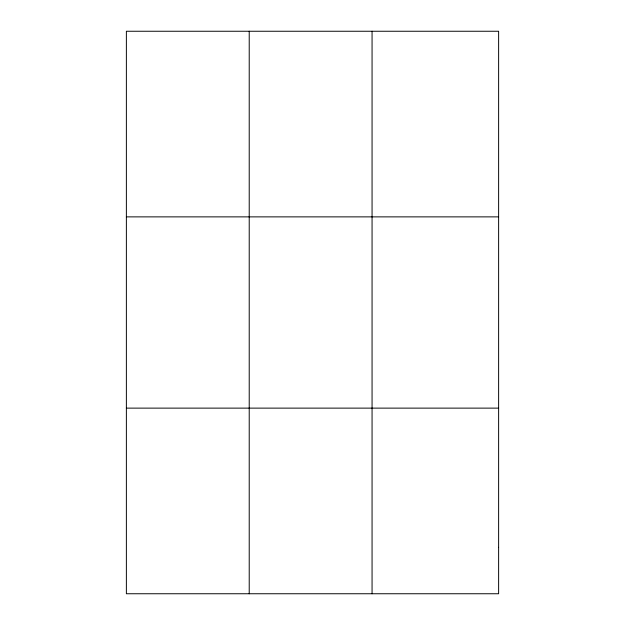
<?xml version="1.0" encoding="UTF-8"?>
<svg xmlns="http://www.w3.org/2000/svg" width="625" height="625" viewBox="0 0 625 625"><rect width="100%" height="100%" fill="white"/><g stroke="black" fill="none" stroke-linecap="round" stroke-linejoin="round"><path stroke-width="0.94" d="M249.219 593.75L249.219 31.25M372.062 593.75L372.062 31.25M126.375 216.875L498.625 216.875M126.375 408.125L498.625 408.125M498.625 547.344L498.625 593.75L126.375 593.75L126.375 31.25L498.625 31.25L498.625 547.344"/></g></svg>
